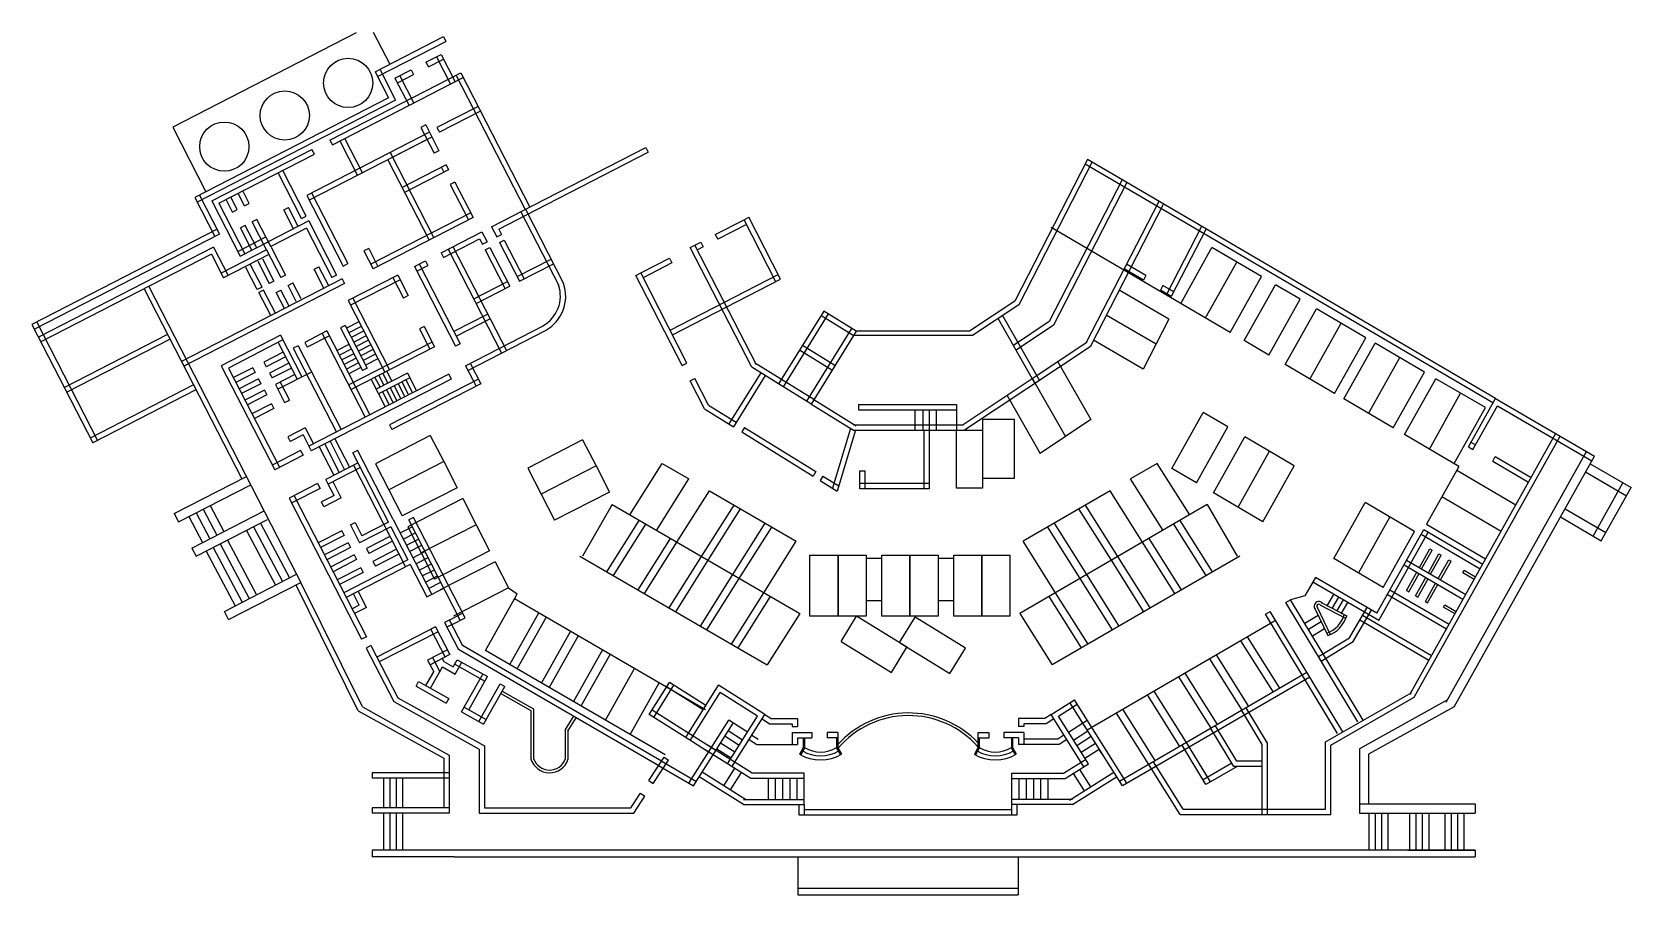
# Model space of a CAD drawing. Extents: x -2888 to 8486, y -2377 to 1555.
# Drawn here: x 119 to 720, y 733 to 1057 of the extents above; entities that cross this region are included whole.
import ezdxf

# ---------------------------------------------------------------- set-up
doc = ezdxf.new("R2010")
doc.units = 0
doc.layers.add('MIMIC_SIZE', color=7, linetype='CONTINUOUS')

msp = doc.modelspace()

# ---------------------------------------------------------------- linework, layer by layer
at = {"layer": 'MIMIC_SIZE', "color": 1}
for p, q in [((240.807, 1056.655), (171.756, 1021.179)), ((247.155, 1057.005), (253.377, 1044.895)), ((247.867, 1042.064), (273.541, 1055.255)), ((248.781, 1040.285), (274.455, 1053.476)), ((273.541, 1055.255), (274.455, 1053.476)), ((267.006, 1045.648), (272.703, 1048.575)), ((267.92, 1043.87), (273.617, 1046.797)), ((270.924, 1047.662), (276.214, 1037.365)), ((272.703, 1048.575), (277.993, 1038.279)), ((230.873, 1016.319), (280.131, 1041.626)), ((247.867, 1042.064), (252.905, 1032.259)), ((249.646, 1042.978), (255.598, 1031.394)), ((255.339, 1039.655), (261.401, 1042.769)), ((256.253, 1037.876), (262.315, 1040.99)), ((257.118, 1040.569), (262.408, 1030.272)), ((261.401, 1042.769), (262.315, 1040.99)), ((267.006, 1045.648), (267.92, 1043.87)), ((278.352, 1040.712), (304.269, 990.266)), ((280.131, 1041.626), (306.048, 991.18)), ((231.787, 1014.54), (281.045, 1039.847)), ((255.339, 1039.655), (260.629, 1029.358)), ((252.905, 1032.259), (180.016, 994.811)), ((255.598, 1031.394), (180.929, 993.032)), ((286.585, 1029.064), (271.15, 1021.134)), ((287.499, 1027.285), (272.064, 1019.355)), ((171.756, 1021.179), (184.199, 996.96)), ((268.314, 1019.311), (222.163, 995.601)), ((269.228, 1017.532), (223.077, 993.822)), ((243.077, 1004.097), (236.474, 1016.949)), ((267.449, 1016.618), (254.029, 1009.724)), ((266.892, 1022.08), (265.113, 1021.166)), ((265.113, 1021.166), (270.098, 1011.463)), ((266.892, 1022.08), (271.877, 1012.377)), ((271.15, 1021.134), (272.064, 1019.355)), ((186.46, 993.502), (224.11, 1012.845)), ((189.153, 992.637), (225.024, 1011.066)), ((225.024, 1011.066), (224.11, 1012.845)), ((230.873, 1016.319), (231.787, 1014.54)), ((241.298, 1003.183), (234.695, 1016.035)), ((253.503, 1011.702), (269.951, 979.688)), ((271.877, 1012.377), (270.098, 1011.463)), ((271.877, 1012.377), (270.098, 1011.463)), ((307.494, 991.922), (349.672, 1013.592)), ((308.408, 990.143), (350.586, 1011.813)), ((349.672, 1013.592), (350.586, 1011.813)), ((221.933, 987.835), (213.136, 1004.958)), ((252.638, 1009.009), (268.172, 978.774)), ((274.621, 1007.035), (258.031, 998.512)), ((275.535, 1005.257), (258.945, 996.733)), ((272.842, 1006.121), (273.756, 1004.343)), ((274.621, 1007.035), (275.535, 1005.257)), ((515.873, 1009.101), (488.486, 955.881)), ((517.651, 1008.186), (490.027, 954.504)), ((668.314, 917.563), (514.956, 1007.32)), ((530.62, 1000.469), (515.873, 1009.101)), ((220.154, 986.921), (211.357, 1004.044)), ((277.923, 1000.61), (276.144, 999.696)), ((277.923, 1000.61), (276.144, 999.696)), ((276.144, 999.696), (282.983, 986.383)), ((277.923, 1000.61), (284.762, 987.297)), ((528.842, 1001.384), (501.455, 948.165)), ((530.62, 1000.469), (502.996, 946.788)), ((669.324, 919.289), (530.62, 1000.469)), ((180.016, 994.811), (187.548, 980.149)), ((181.794, 995.725), (189.327, 981.063)), ((186.46, 993.502), (197.122, 972.748)), ((189.153, 992.637), (198.901, 973.662)), ((194.212, 989.331), (191.812, 994.003)), ((195.991, 990.245), (193.591, 994.917)), ((198.754, 991.665), (196.354, 996.336)), ((200.533, 992.579), (198.133, 997.25)), ((198.754, 991.665), (200.533, 992.579)), ((222.163, 995.601), (235.809, 969.04)), ((223.942, 996.514), (237.588, 969.954)), ((542.633, 993.313), (515.246, 940.093)), ((194.212, 989.331), (195.991, 990.245)), ((203.4, 986.516), (201.621, 985.602)), ((208.765, 976.073), (203.4, 986.516)), ((213.499, 990.166), (215.277, 991.08)), ((217.159, 983.042), (213.499, 990.166)), ((218.938, 983.956), (215.277, 991.08)), ((220.154, 986.921), (221.933, 987.835)), ((283.848, 989.076), (246.259, 969.764)), ((284.762, 987.297), (247.173, 967.985)), ((291.674, 983.795), (307.494, 991.922)), ((294.367, 982.93), (308.408, 990.143)), ((302.688, 989.453), (316.931, 961.73)), ((304.467, 990.367), (318.781, 962.505)), ((375.833, 980.868), (386.639, 986.429)), ((386.639, 986.429), (388.417, 987.345)), ((398.626, 963.138), (386.639, 986.429)), ((400.404, 964.053), (388.417, 987.345)), ((544.411, 992.398), (516.787, 938.717)), ((188.413, 982.842), (118.808, 947.082)), ((189.327, 981.063), (119.722, 945.303)), ((199.054, 984.283), (197.275, 983.369)), ((201.56, 975.028), (197.275, 983.369)), ((203.339, 975.942), (199.054, 984.283)), ((206.986, 975.159), (201.621, 985.602)), ((222.885, 985.984), (207.685, 978.175)), ((222.02, 983.291), (208.599, 976.396)), ((222.02, 983.291), (231.588, 964.667)), ((222.885, 985.984), (233.367, 965.581)), ((272.715, 974.055), (288.064, 981.94)), ((288.064, 981.94), (290.024, 978.125)), ((291.674, 983.795), (293.634, 979.98)), ((293.634, 979.98), (295.413, 980.894)), ((294.367, 982.93), (295.413, 980.894)), ((375.833, 980.868), (376.748, 979.09)), ((387.554, 984.651), (376.748, 979.09)), ((569.478, 944.09), (502.162, 983.488)), ((558.655, 983.936), (545.622, 958.609)), ((560.433, 983.02), (547.351, 957.598)), ((187.142, 976.178), (121.251, 942.326)), ((187.142, 976.178), (192.614, 965.527)), ((206.986, 975.159), (189.921, 966.392)), ((196.208, 974.527), (206.771, 979.954)), ((197.122, 972.748), (207.685, 978.175)), ((206.986, 975.159), (212.351, 964.716)), ((208.765, 976.073), (214.13, 965.63)), ((245.466, 975.685), (243.687, 974.771)), ((245.466, 975.685), (243.687, 974.771)), ((243.687, 974.771), (247.173, 967.985)), ((245.466, 975.685), (248.952, 968.899)), ((273.629, 972.276), (287.199, 979.247)), ((275.384, 975.426), (295.471, 936.328)), ((277.163, 976.34), (297.25, 937.242)), ((287.199, 979.247), (288.245, 977.211)), ((288.245, 977.211), (290.024, 978.125)), ((289.309, 975.14), (291.088, 976.054)), ((289.309, 975.14), (296.814, 960.531)), ((291.088, 976.054), (298.593, 961.445)), ((294.698, 977.909), (296.477, 978.823)), ((294.698, 977.909), (302.204, 963.3)), ((296.477, 978.823), (303.983, 964.214)), ((366.389, 976.008), (368.167, 976.923)), ((389.552, 930.999), (366.389, 976.008)), ((368.167, 976.923), (370.346, 978.045)), ((391.33, 931.914), (368.167, 976.923)), ((371.261, 976.266), (369.082, 975.145)), ((370.346, 978.045), (371.261, 976.266)), ((550.885, 954.972), (562.655, 975.988)), ((581.248, 965.106), (562.655, 975.988)), ((186.277, 973.485), (122.165, 940.547)), ((186.277, 973.485), (190.835, 964.613)), ((207.9, 973.38), (190.835, 964.613)), ((203.567, 960.203), (199.282, 968.544)), ((205.346, 961.117), (201.061, 969.458)), ((203.72, 970.824), (208.005, 962.483)), ((205.499, 971.738), (209.784, 963.397)), ((224.973, 967.832), (226.752, 968.746)), ((230.412, 961.622), (226.752, 968.746)), ((235.809, 969.04), (237.588, 969.954)), ((262.699, 968.909), (266.766, 970.998)), ((262.699, 968.909), (278.103, 938.926)), ((263.613, 967.13), (267.68, 969.219)), ((264.478, 969.823), (279.882, 939.84)), ((266.766, 970.998), (267.68, 969.219)), ((272.715, 974.055), (273.629, 972.276)), ((301.29, 965.079), (314.082, 971.651)), ((302.204, 963.3), (314.996, 969.872)), ((347.763, 966.423), (358.57, 971.984)), ((359.485, 970.206), (348.679, 964.644)), ((358.57, 971.984), (359.485, 970.206)), ((537.789, 965.512), (530.516, 969.768)), ((560.182, 949.531), (571.952, 970.547)), ((235.481, 964.227), (175.024, 933.166)), ((236.395, 962.448), (175.938, 931.387)), ((209.784, 963.397), (208.005, 962.483)), ((214.13, 965.63), (212.351, 964.716)), ((215.156, 961.768), (216.935, 962.682)), ((220.018, 956.68), (216.935, 962.682)), ((228.633, 960.708), (224.973, 967.832)), ((233.367, 965.581), (231.588, 964.667)), ((235.481, 964.227), (236.395, 962.448)), ((256.381, 965.663), (237.677, 956.053)), ((257.295, 963.884), (238.591, 954.274)), ((254.602, 964.749), (258.579, 957.008)), ((256.381, 965.663), (260.358, 957.922)), ((285, 956.709), (297.679, 963.224)), ((345.985, 965.508), (347.763, 966.423)), ((363.4, 931.668), (345.985, 965.508)), ((365.179, 932.583), (347.763, 966.423)), ((358.835, 944.91), (399.489, 965.831)), ((359.75, 943.131), (400.404, 964.053)), ((536.872, 963.731), (529.6, 967.987)), ((537.789, 965.512), (536.872, 963.731)), ((569.478, 944.09), (581.248, 965.106)), ((160.985, 960.491), (197.714, 889.001)), ((162.764, 961.405), (218.358, 853.195)), ((205.346, 961.117), (203.567, 960.203)), ((205.935, 959.971), (204.156, 959.057)), ((208.596, 950.414), (204.156, 959.057)), ((210.375, 951.328), (205.935, 959.971)), ((210.652, 959.057), (212.431, 959.971)), ((213.736, 953.055), (210.652, 959.057)), ((215.515, 953.969), (212.431, 959.971)), ((218.24, 955.766), (215.156, 961.768)), ((239.456, 956.967), (253.308, 930.005)), ((260.358, 957.922), (258.579, 957.008)), ((285.914, 954.93), (298.593, 961.445)), ((319.52, 956.69), (319.552, 956.627)), ((546.457, 949.056), (527.744, 960.008)), ((544.194, 961.763), (543.278, 959.982)), ((547.351, 957.598), (543.278, 959.982)), ((548.267, 959.379), (544.194, 961.763)), ((574.748, 941.005), (586.518, 962.022)), ((584.045, 935.564), (595.815, 956.581)), ((595.815, 956.581), (586.518, 962.022)), ((237.677, 956.053), (251.529, 929.091)), ((290.214, 950.936), (277.529, 944.419)), ((416.64, 952.102), (399.66, 924.729)), ((418.339, 951.048), (401.36, 923.675)), ((427.713, 942.879), (415.585, 950.402)), ((428.824, 944.544), (416.64, 952.102)), ((488.486, 955.881), (471.47, 944.544)), ((490.027, 954.504), (472.579, 942.879)), ((483.853, 950.391), (497.755, 926.037)), ((541.621, 939.659), (522.908, 950.611)), ((590.185, 931.97), (601.955, 952.987)), ((620.548, 942.105), (601.955, 952.987)), ((118.808, 947.082), (141.657, 902.607)), ((120.587, 947.996), (143.436, 903.521)), ((229.76, 944.629), (221.417, 940.343)), ((229.76, 944.629), (245.942, 913.131)), ((236.615, 946.69), (234.836, 945.776)), ((234.836, 945.776), (243.088, 929.713)), ((236.615, 946.69), (244.867, 930.627)), ((241.785, 948.056), (237.139, 945.669)), ((242.676, 946.322), (238.03, 943.935)), ((243.567, 944.588), (238.921, 942.201)), ((266.307, 946.342), (264.528, 945.428)), ((264.528, 945.428), (268.454, 937.787)), ((266.307, 946.342), (270.233, 938.701)), ((291.128, 949.157), (278.443, 942.64)), ((281.872, 931.59), (311.046, 946.579)), ((282.786, 929.811), (311.996, 944.818)), ((427.125, 945.598), (410.145, 918.225)), ((428.824, 944.544), (411.845, 917.171)), ((471.47, 944.544), (428.824, 944.544)), ((482.116, 949.399), (496.087, 924.926)), ((501.455, 948.165), (487.955, 939.17)), ((502.996, 946.788), (488.949, 937.429)), ((546.457, 949.056), (536.785, 930.262)), ((599.482, 926.529), (611.252, 947.546)), ((169.819, 943.298), (130.999, 923.354)), ((170.733, 941.519), (131.913, 921.575)), ((212.313, 943.022), (190.018, 931.568)), ((213.227, 941.243), (192.711, 930.703)), ((211.448, 940.33), (218.577, 926.454)), ((212.313, 943.022), (220.356, 927.368)), ((218.887, 939.043), (217.108, 938.129)), ((218.887, 939.043), (235.07, 907.545)), ((221.417, 940.343), (222.331, 938.564)), ((230.674, 942.85), (222.331, 938.564)), ((227.981, 943.715), (244.163, 912.217)), ((238.033, 939.552), (233.551, 937.25)), ((269.319, 940.48), (237.929, 924.353)), ((270.233, 938.701), (238.843, 922.574)), ((244.458, 942.853), (239.812, 940.466)), ((245.349, 941.119), (240.703, 938.732)), ((246.24, 939.385), (241.594, 936.998)), ((279.882, 939.84), (278.103, 938.926)), ((420.793, 931.597), (408.609, 939.155)), ((472.579, 942.879), (427.713, 942.879)), ((515.678, 940.381), (469.015, 909.292)), ((516.787, 938.717), (469.62, 907.292)), ((515.246, 940.093), (496.762, 927.778)), ((536.785, 930.262), (518.072, 941.214)), ((584.045, 935.564), (574.748, 941.005)), ((608.778, 921.088), (620.548, 942.105)), ((612.242, 919.061), (624.012, 940.078)), ((642.605, 929.196), (624.012, 940.078)), ((213.308, 936.711), (206.021, 932.967)), ((206.021, 932.967), (206.935, 931.188)), ((214.222, 934.932), (206.935, 931.188)), ((215.479, 932.484), (208.192, 928.74)), ((217.108, 938.129), (233.291, 906.631)), ((238.924, 937.818), (234.442, 935.515)), ((239.815, 936.084), (235.333, 933.781)), ((240.706, 934.349), (236.224, 932.047)), ((241.597, 932.615), (237.115, 930.312)), ((247.131, 937.65), (242.485, 935.263)), ((248.022, 935.916), (243.376, 933.529)), ((248.914, 934.182), (244.267, 931.795)), ((283.651, 932.504), (287.639, 924.74)), ((363.4, 931.668), (365.179, 932.583)), ((400.714, 926.428), (390.606, 932.699)), ((419.682, 929.933), (407.555, 937.456)), ((504.688, 933.059), (517.089, 911.335)), ((621.538, 913.62), (633.309, 934.637)), ((190.018, 931.568), (210.104, 892.47)), ((192.711, 930.703), (211.883, 893.384)), ((201.857, 930.828), (194.57, 927.084)), ((202.771, 929.049), (195.484, 925.305)), ((204.028, 926.6), (196.742, 922.857)), ((201.857, 930.828), (202.771, 929.049)), ((204.028, 926.6), (204.942, 924.822)), ((208.192, 928.74), (209.106, 926.961)), ((216.393, 930.705), (209.106, 926.961)), ((217.663, 928.233), (210.376, 924.489)), ((223.931, 929.204), (211.29, 922.71)), ((275.554, 928.344), (222.938, 901.312)), ((276.468, 926.565), (223.852, 899.533)), ((242.489, 930.881), (238.006, 928.578)), ((244.867, 930.627), (243.088, 929.713)), ((246.354, 926.432), (251.674, 916.076)), ((247.821, 927.186), (249.728, 923.475)), ((260, 928.753), (248.26, 922.721)), ((260.914, 926.974), (249.174, 920.942)), ((249.288, 927.94), (251.195, 924.229)), ((250.756, 928.694), (252.662, 924.983)), ((252.223, 929.448), (254.13, 925.737)), ((286.725, 926.519), (253.303, 909.348)), ((260, 928.753), (263.414, 922.107)), ((275.554, 928.344), (276.468, 926.565)), ((281.872, 931.59), (285.861, 923.826)), ((366.385, 925.869), (368.163, 926.784)), ((373.302, 916.799), (368.163, 926.784)), ((392.906, 928.918), (380.976, 909.685)), ((394.606, 927.864), (382.676, 908.631)), ((399.66, 924.729), (389.552, 930.999)), ((412.899, 918.87), (400.714, 926.428)), ((495.14, 926.698), (507.541, 904.974)), ((608.778, 921.088), (590.185, 931.97)), ((630.835, 908.179), (642.605, 929.196)), ((635.12, 905.671), (646.89, 926.688)), ((665.483, 915.806), (646.89, 926.688)), ((179.563, 924.33), (140.743, 904.386)), ((180.477, 922.551), (141.657, 902.607)), ((204.942, 924.822), (197.655, 921.078)), ((206.212, 922.349), (198.926, 918.606)), ((207.126, 920.57), (199.839, 916.827)), ((206.212, 922.349), (207.126, 920.57)), ((210.376, 924.489), (213.847, 917.733)), ((212.155, 925.403), (215.626, 918.647)), ((250.642, 921.696), (253.142, 916.83)), ((252.109, 922.45), (254.609, 917.584)), ((253.576, 923.204), (256.077, 918.338)), ((287.639, 924.74), (254.217, 907.569)), ((255.044, 923.958), (257.544, 919.091)), ((256.511, 924.712), (259.012, 919.845)), ((257.979, 925.466), (260.479, 920.599)), ((259.446, 926.22), (261.946, 921.353)), ((371.777, 915.391), (366.385, 925.869)), ((411.788, 917.206), (399.66, 924.729)), ((485.592, 920.337), (497.994, 898.613)), ((644.416, 900.23), (656.186, 921.247)), ((208.844, 917.226), (201.558, 913.483)), ((209.758, 915.447), (202.472, 911.704)), ((208.844, 917.226), (209.758, 915.447)), ((213.847, 917.733), (215.626, 918.647)), ((371.777, 915.391), (382.676, 908.631)), ((373.302, 916.799), (383.73, 910.33)), ((411.788, 917.206), (427.77, 907.292)), ((412.842, 918.906), (428.825, 908.992)), ((429.651, 917.025), (466.586, 917.025)), ((429.651, 917.025), (429.651, 915.025)), ((429.651, 915.025), (466.586, 915.025)), ((450.907, 915.025), (450.907, 907.292)), ((453.863, 915.025), (453.863, 907.292)), ((456.25, 915.025), (456.25, 907.292)), ((458.922, 915.025), (458.922, 907.292)), ((466.586, 917.025), (466.586, 907.292)), ((630.835, 908.179), (612.242, 919.061)), ((653.713, 894.789), (665.483, 915.806)), ((659.106, 901.044), (669.324, 919.289)), ((660.833, 900.033), (670.073, 916.533)), ((669.324, 919.289), (706.522, 897.519)), ((670.073, 916.533), (705.544, 895.773)), ((221.619, 908.256), (215.046, 904.879)), ((221.619, 908.256), (224.717, 902.226)), ((253.303, 909.348), (254.217, 907.569)), ((386.824, 908.411), (385.77, 906.711)), ((386.824, 908.411), (413.667, 891.76)), ((427.77, 909.292), (469.015, 909.292)), ((517.089, 911.335), (497.994, 898.613)), ((547.546, 892.993), (559.316, 914.01)), ((556.843, 887.552), (568.613, 908.569)), ((568.613, 908.569), (559.316, 914.01)), ((215.046, 904.879), (215.96, 903.1)), ((220.754, 905.563), (215.96, 903.1)), ((220.754, 905.563), (222.938, 901.312)), ((230.907, 903.158), (236.401, 892.465)), ((232.745, 904.102), (238.238, 893.409)), ((268.625, 905.34), (248.002, 894.745)), ((268.625, 905.34), (273.669, 895.523)), ((325.943, 903.718), (305.319, 893.123)), ((325.943, 903.718), (330.986, 893.901)), ((385.77, 906.711), (412.613, 890.061)), ((426.697, 907.958), (419.932, 885.521)), ((428.612, 907.381), (421.692, 884.429)), ((427.77, 907.292), (469.62, 907.292)), ((454.25, 907.292), (454.25, 885.344)), ((456.25, 907.292), (456.25, 885.344)), ((563.219, 883.82), (574.989, 904.837)), ((593.582, 893.955), (574.989, 904.837)), ((655.52, 893.732), (635.12, 905.671)), ((637.022, 807.992), (691.921, 906.02)), ((638.767, 807.015), (693.666, 905.043)), ((660.084, 902.789), (661.81, 901.779)), ((219.842, 899.722), (209.19, 894.249)), ((220.756, 897.943), (210.104, 892.47)), ((219.842, 899.722), (220.756, 897.943)), ((222.938, 901.312), (223.852, 899.533)), ((226.885, 901.091), (232.378, 890.399)), ((228.911, 902.133), (234.405, 891.44)), ((239.516, 898.889), (241.295, 899.803)), ((252.913, 872.813), (239.516, 898.889)), ((254.692, 873.727), (241.295, 899.803)), ((572.516, 878.379), (584.286, 899.396)), ((650.74, 805.077), (703.5, 899.287)), ((653.793, 803.367), (706.522, 897.519)), ((659.106, 901.044), (660.833, 900.033)), ((668.255, 895.69), (669.232, 897.435)), ((669.232, 897.435), (682.732, 889.534)), ((241.477, 895.073), (229.346, 888.841)), ((242.391, 893.294), (230.26, 887.062)), ((239.698, 894.159), (259.333, 855.941)), ((248.002, 894.745), (253.045, 884.928)), ((273.669, 895.523), (253.045, 884.928)), ((273.669, 895.523), (278.712, 885.706)), ((305.319, 893.123), (310.363, 883.306)), ((330.986, 893.901), (310.363, 883.306)), ((330.986, 893.901), (336.03, 884.084)), ((343.7, 875.502), (355.885, 894.825)), ((355.885, 894.825), (365.902, 889.014)), ((413.667, 891.76), (412.613, 890.061)), ((430.158, 885.344), (430.158, 892.048)), ((430.158, 892.048), (432.158, 892.048)), ((432.158, 885.344), (432.158, 892.048)), ((542.083, 894.825), (532.067, 889.014)), ((554.269, 875.502), (542.083, 894.825)), ((556.843, 887.552), (547.546, 892.993)), ((581.812, 872.938), (593.582, 893.955)), ((654.727, 892.288), (643.357, 871.985)), ((655.52, 893.732), (654.727, 892.288)), ((654.727, 892.288), (676.947, 879.283)), ((668.255, 895.69), (681.721, 887.808)), ((703.197, 891.719), (718.567, 882.724)), ((704.965, 894.74), (720.278, 885.778)), ((172.337, 875.976), (199.454, 889.894)), ((173.935, 872.862), (201.093, 886.801)), ((226.25, 887.25), (215.598, 881.778)), ((227.163, 885.471), (216.512, 879.999)), ((226.25, 887.25), (227.163, 885.471)), ((230.26, 887.062), (229.346, 888.841)), ((232.444, 882.811), (230.26, 887.062)), ((235.137, 881.946), (232.039, 887.976)), ((253.045, 884.928), (258.089, 875.111)), ((278.712, 885.706), (258.089, 875.111)), ((353.717, 869.691), (365.902, 889.014)), ((361.427, 865.219), (373.612, 884.542)), ((373.612, 884.542), (406.311, 865.576)), ((416.317, 890.116), (415.263, 888.417)), ((415.263, 888.417), (421.692, 884.429)), ((416.317, 890.116), (422.29, 886.412)), ((456.25, 887.344), (430.158, 887.344)), ((456.25, 885.344), (430.158, 885.344)), ((524.357, 884.542), (491.658, 865.576)), ((536.542, 865.219), (524.357, 884.542)), ((544.252, 869.691), (532.067, 889.014)), ((706.056, 867.548), (717.256, 887.546)), ((709.078, 865.779), (720.278, 885.778)), ((185.841, 878.973), (191.012, 869.233)), ((215.598, 881.778), (242.813, 828.806)), ((217.377, 882.692), (244.592, 829.72)), ((232.444, 882.811), (227.649, 880.348)), ((228.563, 878.569), (227.649, 880.348)), ((235.137, 881.946), (228.563, 878.569)), ((280.809, 881.624), (260.186, 871.029)), ((280.809, 881.624), (285.853, 871.807)), ((310.363, 883.306), (315.407, 873.489)), ((336.03, 884.084), (315.407, 873.489)), ((337.072, 879.347), (325.863, 860.024)), ((337.072, 879.347), (407.577, 838.45)), ((370.685, 859.849), (382.87, 879.172)), ((560.897, 879.347), (490.392, 838.45)), ((527.284, 859.849), (515.099, 879.172)), ((560.897, 879.347), (572.106, 860.024)), ((581.812, 872.938), (563.219, 883.82)), ((608.504, 859.096), (620.274, 880.112)), ((638.867, 869.23), (620.274, 880.112)), ((649.166, 882.358), (671.386, 869.354)), ((172.337, 875.976), (173.935, 872.862)), ((177.838, 874.865), (183.009, 865.126)), ((178.97, 863.053), (206.087, 876.971)), ((180.505, 876.235), (185.677, 866.495)), ((180.569, 859.939), (207.451, 873.737)), ((183.173, 877.604), (188.344, 867.864)), ((204.784, 872.368), (215.691, 851.826)), ((238.588, 871.736), (240.367, 872.65)), ((240.367, 872.65), (242.92, 867.679)), ((252.913, 872.813), (242.92, 867.679)), ((254.692, 873.727), (262.891, 857.769)), ((262.304, 874.561), (260.525, 873.647)), ((279.922, 835.892), (260.525, 873.647)), ((281.701, 836.806), (262.304, 874.561)), ((335.059, 854.123), (347.244, 873.446)), ((373.147, 858.421), (385.332, 877.744)), ((382.405, 853.051), (394.59, 872.374)), ((515.564, 853.051), (503.379, 872.374)), ((524.822, 858.421), (512.637, 877.744)), ((562.91, 854.123), (550.725, 873.446)), ((617.8, 853.654), (629.57, 874.671)), ((693.765, 874.741), (709.078, 865.779)), ((695.533, 877.762), (710.788, 868.834)), ((199.448, 869.629), (210.356, 849.087)), ((202.116, 870.999), (213.023, 850.457)), ((235.348, 869.54), (226.476, 864.981)), ((236.262, 867.761), (227.39, 863.202)), ((235.348, 869.54), (236.262, 867.761)), ((238.588, 871.736), (242.055, 864.986)), ((253.827, 871.034), (242.055, 864.986)), ((253.462, 867.368), (244.59, 862.809)), ((253.827, 871.034), (260.198, 858.634)), ((257.266, 868.718), (261.848, 871.072)), ((258.462, 866.389), (263.044, 868.743)), ((259.659, 864.06), (264.241, 866.414)), ((260.186, 871.029), (265.23, 861.212)), ((285.853, 871.807), (265.23, 861.212)), ((285.853, 871.807), (290.897, 861.99)), ((337.521, 852.695), (349.707, 872.018)), ((346.779, 847.325), (358.965, 866.648)), ((384.867, 851.623), (397.053, 870.946)), ((513.101, 851.623), (500.916, 870.946)), ((551.19, 847.325), (539.004, 866.648)), ((560.448, 852.695), (548.262, 872.018)), ((624.649, 838.504), (642.284, 869.992)), ((625.398, 835.748), (644.01, 868.981)), ((627.097, 848.213), (638.867, 869.23)), ((641.307, 868.247), (663.494, 855.261)), ((642.284, 869.992), (664.504, 856.987)), ((643.357, 871.985), (665.577, 858.98)), ((178.97, 863.053), (180.569, 859.939)), ((184.32, 861.864), (195.227, 841.322)), ((186.987, 863.233), (197.894, 842.691)), ((189.655, 864.603), (200.562, 844.061)), ((192.322, 865.972), (203.23, 845.43)), ((237.686, 864.99), (228.813, 860.432)), ((238.6, 863.211), (229.727, 858.653)), ((240.014, 860.458), (231.141, 855.9)), ((237.686, 864.99), (238.6, 863.211)), ((240.014, 860.458), (240.928, 858.679)), ((244.59, 862.809), (245.504, 861.03)), ((254.376, 865.589), (245.504, 861.03)), ((255.931, 862.562), (247.059, 858.003)), ((256.845, 860.783), (247.973, 856.225)), ((260.855, 861.731), (265.437, 864.085)), ((262.052, 859.402), (266.634, 861.756)), ((265.23, 861.212), (270.273, 851.395)), ((290.897, 861.99), (270.273, 851.395)), ((349.242, 845.896), (361.427, 865.219)), ((394.126, 846.253), (406.311, 865.576)), ((503.843, 846.253), (491.658, 865.576)), ((548.727, 845.896), (536.542, 865.219)), ((640.656, 855.725), (644.619, 862.802)), ((641.52, 855.22), (645.483, 862.297)), ((644.051, 853.738), (648.014, 860.815)), ((644.619, 862.802), (645.483, 862.297)), ((644.915, 853.233), (648.878, 860.309)), ((648.014, 860.815), (648.878, 860.309)), ((240.928, 858.679), (232.055, 854.121)), ((242.483, 855.653), (233.61, 851.094)), ((260.198, 858.634), (236.098, 846.252)), ((261.112, 856.855), (237.012, 844.474)), ((242.483, 855.653), (243.397, 853.874)), ((247.059, 858.003), (247.973, 856.225)), ((261.112, 856.855), (267.384, 844.647)), ((262.891, 857.769), (269.163, 845.561)), ((263.248, 857.073), (267.83, 859.427)), ((264.445, 854.744), (269.027, 857.098)), ((265.573, 852.548), (270.155, 854.902)), ((292.994, 857.908), (272.37, 847.313)), ((292.994, 857.908), (298.037, 848.091)), ((324.886, 860.024), (395.392, 819.127)), ((358.5, 840.526), (370.685, 859.849)), ((360.962, 839.098), (373.147, 858.421)), ((432.637, 859.274), (438.478, 859.274)), ((459.66, 859.274), (465.502, 859.274)), ((573.083, 860.024), (502.577, 819.127)), ((537.007, 839.098), (524.822, 858.421)), ((539.469, 840.526), (527.284, 859.849)), ((627.097, 848.213), (608.504, 859.096)), ((634.887, 856.784), (657.075, 843.799)), ((635.865, 858.53), (658.085, 845.525)), ((647.754, 851.571), (651.717, 858.648)), ((648.617, 851.066), (652.58, 858.142)), ((651.717, 858.648), (652.58, 858.142)), ((657.021, 853.799), (657.51, 854.672)), ((657.51, 854.672), (661.768, 852.18)), ((191.188, 839.249), (218.358, 853.195)), ((192.786, 836.135), (219.903, 850.054)), ((241.562, 801.867), (218.124, 849.14)), ((218.358, 853.195), (219.957, 850.081)), ((243.077, 803.314), (219.903, 850.054)), ((243.397, 853.874), (234.524, 849.315)), ((266.77, 850.219), (271.352, 852.573)), ((267.967, 847.89), (272.549, 850.244)), ((298.037, 848.091), (277.414, 837.496)), ((298.037, 848.091), (301.353, 845.881)), ((370.22, 833.728), (382.405, 853.051)), ((372.682, 832.3), (384.867, 851.623)), ((525.287, 832.3), (513.101, 851.623)), ((527.749, 833.728), (515.564, 853.051)), ((599.377, 848.097), (597.602, 845.065)), ((601.643, 851.969), (599.377, 848.097)), ((625.398, 835.748), (600.633, 850.243)), ((624.649, 838.504), (601.643, 851.969)), ((635.822, 847.094), (639.679, 853.98)), ((636.685, 846.588), (640.542, 853.475)), ((639.217, 845.106), (643.074, 851.993)), ((640.081, 844.601), (643.937, 851.488)), ((642.92, 842.939), (646.777, 849.826)), ((643.783, 842.434), (647.64, 849.321)), ((657.021, 853.799), (661.28, 851.307)), ((241.907, 841.615), (239.723, 845.866)), ((244.6, 840.75), (241.502, 846.78)), ((267.384, 844.647), (273.745, 847.915)), ((289.349, 824.565), (300.259, 843.939)), ((300.259, 843.939), (301.353, 845.881)), ((372.181, 802.221), (300.259, 843.939)), ((381.94, 826.93), (394.126, 846.253)), ((384.403, 825.501), (396.588, 844.824)), ((432.637, 843.352), (438.478, 843.352)), ((459.66, 843.352), (465.502, 843.352)), ((513.566, 825.501), (501.381, 844.824)), ((516.029, 826.93), (503.843, 846.253)), ((590.44, 842.611), (592.185, 843.592)), ((617.552, 797.754), (590.44, 842.611)), ((597.602, 845.065), (592.185, 843.592)), ((619.552, 798.311), (592.185, 843.592)), ((604.193, 842.298), (613.373, 837.621)), ((606.019, 841.368), (608.514, 845.63)), ((607.844, 840.3), (610.338, 844.562)), ((609.58, 839.283), (612.075, 843.546)), ((611.254, 838.304), (613.749, 842.566)), ((628.64, 845.63), (650.828, 832.644)), ((629.618, 847.375), (651.838, 834.37)), ((635.822, 847.094), (636.685, 846.588)), ((639.217, 845.106), (640.081, 844.601)), ((642.92, 842.939), (643.783, 842.434)), ((192.786, 836.135), (191.188, 839.249)), ((241.907, 841.615), (239.196, 840.222)), ((244.6, 840.75), (240.11, 838.444)), ((275.944, 836.097), (273.97, 835.083)), ((275.944, 836.097), (280.787, 838.585)), ((276.858, 834.318), (281.701, 836.806)), ((298.501, 819.257), (309.411, 838.631)), ((301.353, 817.602), (312.263, 836.976)), ((407.577, 838.45), (395.392, 819.127)), ((423.119, 827.925), (428.971, 837.442)), ((447.912, 825.794), (428.971, 837.442)), ((445.172, 827.479), (451.025, 836.996)), ((469.965, 825.347), (451.025, 836.996)), ((490.392, 838.45), (502.577, 819.127)), ((582.759, 838.211), (584.503, 839.191)), ((609.871, 793.353), (582.759, 838.211)), ((611.871, 793.911), (584.503, 839.191)), ((602.57, 837.729), (597.559, 834.7)), ((601.474, 840.022), (606.2, 830.135)), ((602.311, 840.591), (607.102, 830.566)), ((603.518, 841.52), (612.92, 836.73)), ((614.354, 829.326), (620.982, 840.65)), ((615.825, 827.88), (622.708, 839.64)), ((618.296, 836.108), (644.258, 820.913)), ((619.306, 837.835), (645.268, 822.639)), ((649.78, 840.869), (650.269, 841.742)), ((649.78, 840.869), (654.038, 838.377)), ((650.269, 841.742), (654.527, 839.249)), ((270.638, 833.371), (248.547, 822.021)), ((271.552, 831.592), (249.461, 820.242)), ((268.859, 832.457), (274.192, 822.077)), ((270.638, 833.371), (275.971, 822.991)), ((273.97, 835.083), (279.18, 824.943)), ((276.858, 834.318), (274.884, 833.304)), ((275.749, 835.997), (280.691, 826.379)), ((310.505, 812.294), (321.415, 831.668)), ((313.444, 810.794), (324.354, 830.168)), ((586.203, 835.54), (515.698, 794.643)), ((603.742, 835.279), (598.957, 832.387)), ((604.964, 832.721), (600.416, 829.972)), ((244.592, 829.72), (242.813, 828.806)), ((246.317, 826.363), (244.538, 825.449)), ((244.538, 825.449), (254.868, 805.341)), ((246.317, 826.363), (256.369, 806.796)), ((275.057, 824.77), (267.636, 820.957)), ((354.57, 781.213), (279.18, 824.943)), ((355.573, 782.943), (280.691, 826.379)), ((357.017, 785.314), (289.349, 824.565)), ((322.595, 805.485), (333.506, 824.859)), ((423.119, 827.925), (442.059, 816.277)), ((442.059, 816.277), (447.912, 825.794)), ((445.172, 827.479), (464.112, 815.831)), ((464.112, 815.831), (469.965, 825.347)), ((585.754, 808.888), (573.568, 828.211)), ((588.216, 810.316), (576.031, 829.639)), ((602.743, 822.255), (614.354, 829.326)), ((603.784, 820.547), (615.825, 827.88)), ((267.636, 820.957), (269.905, 816.542)), ((275.971, 822.991), (268.55, 819.178)), ((268.702, 810.331), (273.235, 818.379)), ((269.415, 821.871), (272.175, 816.498)), ((273.045, 821.488), (273.736, 820.392)), ((273.235, 818.379), (278.036, 815.676)), ((273.736, 820.392), (277.274, 818.4)), ((277.274, 818.4), (278.781, 821.076)), ((277.8, 819.334), (289.115, 812.962)), ((278.036, 815.676), (280.524, 820.095)), ((278.781, 821.076), (290.097, 814.704)), ((325.361, 803.676), (336.271, 823.051)), ((574.033, 802.09), (561.848, 821.413)), ((576.496, 803.518), (564.31, 822.841)), ((263.264, 811.098), (264.245, 812.841)), ((264.245, 812.841), (275.561, 806.469)), ((266.96, 811.312), (269.905, 816.542)), ((280.352, 801.475), (288.354, 815.686)), ((283.076, 802.237), (290.097, 814.704)), ((286.911, 797.782), (294.913, 811.992)), ((294.913, 811.992), (296.656, 811.011)), ((334.512, 798.368), (345.423, 817.742)), ((343.854, 792.95), (354.764, 812.324)), ((350.961, 800.437), (358.581, 812.52)), ((372.31, 803.863), (358.581, 812.52)), ((598.389, 816.217), (527.883, 775.32)), ((599.423, 814.505), (528.951, 773.628)), ((562.313, 795.291), (550.128, 814.614)), ((564.775, 796.72), (552.59, 816.043)), ((256.369, 806.796), (289.067, 788.67)), ((263.264, 811.098), (274.579, 804.726)), ((275.561, 806.469), (274.579, 804.726)), ((289.635, 798.543), (296.656, 811.011)), ((295.184, 808.397), (306.499, 802.024)), ((295.675, 809.268), (307.499, 802.609)), ((352.653, 799.37), (360.273, 811.453)), ((371.243, 802.171), (357.514, 810.828)), ((364.69, 791.779), (377.096, 811.453)), ((366.381, 790.713), (377.721, 808.695)), ((394.485, 800.488), (377.096, 811.453)), ((391.727, 799.863), (377.721, 808.695)), ((502.113, 800.488), (510.887, 806.021)), ((530.682, 774.632), (510.887, 806.021)), ((550.593, 788.493), (538.408, 807.816)), ((553.055, 789.921), (540.87, 809.244)), ((605.307, 790.15), (637.773, 808.75)), ((607.307, 788.991), (638.767, 807.015)), ((651.29, 805.981), (618.095, 787.579)), ((241.562, 801.867), (273.761, 784.017)), ((243.077, 803.314), (275.761, 785.195)), ((254.868, 805.341), (287.067, 787.492)), ((280.352, 801.475), (288.654, 796.8)), ((281.333, 803.218), (289.635, 798.543)), ((306.499, 802.024), (306.499, 783.664)), ((307.499, 802.609), (307.499, 783.828)), ((366.836, 790.426), (350.961, 800.437)), ((367.902, 792.118), (352.028, 802.128)), ((382.087, 780.827), (394.485, 800.488)), ((394.485, 800.488), (396.857, 798.993)), ((502.113, 800.488), (499.742, 798.993)), ((514.511, 780.827), (502.113, 800.488)), ((504.871, 799.863), (511.954, 804.329)), ((528.951, 773.628), (509.196, 804.954)), ((538.872, 781.695), (526.687, 801.018)), ((541.335, 783.123), (529.15, 802.446)), ((581.587, 789.144), (573.833, 801.973)), ((583.587, 789.701), (575.563, 802.977)), ((653.793, 803.367), (621.595, 785.517)), ((289.635, 798.543), (288.654, 796.8)), ((322.54, 799.792), (319.406, 794.802)), ((319.406, 794.802), (319.406, 783.707)), ((323.387, 799.26), (320.252, 794.27)), ((320.406, 794.802), (320.406, 783.505)), ((365.916, 774.632), (380.865, 798.336)), ((367.647, 773.628), (382.556, 797.27)), ((380.395, 781.894), (391.727, 799.863)), ((386.061, 790.879), (380.67, 794.278)), ((387.947, 793.87), (380.865, 798.336)), ((393.418, 798.796), (396.279, 796.993)), ((396.279, 796.993), (404.702, 796.993)), ((396.857, 798.993), (406.702, 798.993)), ((404.702, 796.993), (404.702, 795.932)), ((404.702, 795.932), (406.702, 795.932)), ((406.702, 798.993), (406.702, 795.932)), ((499.742, 798.993), (489.896, 798.993)), ((489.896, 798.993), (489.896, 795.932)), ((491.896, 795.932), (489.896, 795.932)), ((500.32, 796.993), (491.896, 796.993)), ((491.896, 796.993), (491.896, 795.932)), ((503.18, 798.796), (500.32, 796.993)), ((516.203, 781.894), (504.871, 799.863)), ((508.651, 793.87), (515.734, 798.336)), ((510.537, 790.879), (515.928, 794.278)), ((570.866, 780.979), (562.241, 795.249)), ((571.994, 782.979), (563.971, 796.253)), ((289.067, 788.67), (289.067, 765.419)), ((373.304, 786.347), (366.836, 790.426)), ((376.063, 786.972), (367.902, 792.118)), ((389.728, 778.373), (373.09, 788.865)), ((381.25, 783.719), (373.09, 788.865)), ((373.304, 786.347), (374.371, 788.039)), ((383.203, 786.346), (377.812, 789.746)), ((384.801, 788.881), (379.41, 792.281)), ((388.537, 791.056), (391.398, 789.253)), ((389.604, 792.748), (391.976, 791.253)), ((391.398, 789.253), (406.702, 789.253)), ((404.702, 793.703), (404.702, 789.253)), ((404.702, 793.703), (412.19, 793.703)), ((406.702, 791.703), (406.702, 789.253)), ((406.702, 791.703), (412.19, 791.703)), ((408.911, 787.982), (407.562, 785.57)), ((408.911, 791.703), (408.911, 787.982)), ((409.411, 791.703), (409.411, 787.852)), ((412.19, 793.703), (412.19, 791.703)), ((421.981, 793.703), (417.896, 793.703)), ((417.896, 793.703), (417.896, 791.703)), ((421.981, 791.703), (417.896, 791.703)), ((421.481, 791.703), (421.481, 787.852)), ((421.981, 793.703), (421.981, 789.253)), ((421.981, 791.703), (421.981, 787.982)), ((421.981, 787.982), (423.33, 785.57)), ((474.617, 787.982), (473.269, 785.57)), ((474.617, 793.703), (474.617, 789.253)), ((474.617, 793.703), (478.702, 793.703)), ((474.617, 791.703), (478.702, 791.703)), ((474.617, 791.703), (474.617, 787.982)), ((475.117, 791.703), (475.117, 787.852)), ((478.702, 793.703), (478.702, 791.703)), ((491.896, 793.703), (484.408, 793.703)), ((484.408, 793.703), (484.408, 791.703)), ((489.896, 791.703), (484.408, 791.703)), ((487.187, 791.703), (487.187, 787.852)), ((487.687, 791.703), (487.687, 787.982)), ((487.687, 787.982), (489.036, 785.57)), ((489.896, 791.703), (489.896, 789.253)), ((505.2, 789.253), (489.896, 789.253)), ((491.896, 793.703), (491.896, 789.253)), ((504.623, 791.253), (491.896, 791.253)), ((506.994, 792.748), (504.623, 791.253)), ((508.061, 791.056), (505.2, 789.253)), ((511.797, 788.881), (517.188, 792.281)), ((513.395, 786.346), (518.787, 789.746)), ((523.294, 786.347), (522.227, 788.039)), ((560.346, 774.162), (551.401, 788.962)), ((562.077, 775.166), (553.131, 789.966)), ((581.587, 762.879), (581.587, 789.144)), ((583.587, 762.879), (583.587, 789.701)), ((605.307, 764.879), (605.307, 790.15)), ((607.307, 762.879), (607.307, 788.991)), ((273.761, 784.017), (273.761, 765.419)), ((275.761, 785.195), (275.761, 763.419)), ((287.067, 787.492), (287.067, 763.419)), ((350.802, 775.661), (356.568, 784.462)), ((352.475, 774.565), (358.241, 783.366)), ((355.479, 782.998), (368.715, 775.32)), ((356.568, 784.462), (358.241, 783.366)), ((389.15, 776.373), (372.023, 787.174)), ((374.996, 785.28), (376.063, 786.972)), ((381.762, 784.062), (376.371, 787.461)), ((409.411, 787.852), (407.998, 785.326)), ((421.481, 787.852), (422.893, 785.326)), ((475.117, 787.852), (473.705, 785.326)), ((487.187, 787.852), (488.6, 785.326)), ((506.87, 778.373), (515.136, 783.586)), ((514.836, 784.062), (520.227, 787.461)), ((521.602, 785.28), (520.536, 786.972)), ((551.853, 764.879), (540.613, 782.704)), ((570.151, 782.161), (559.312, 775.874)), ((581.587, 782.979), (571.994, 782.979)), ((618.095, 787.579), (618.095, 763.419)), ((621.595, 785.517), (621.595, 766.919)), ((275.761, 778.529), (246.792, 778.529)), ((246.792, 778.529), (246.792, 776.529)), ((275.761, 776.529), (246.792, 776.529)), ((251.056, 776.529), (251.056, 765.419)), ((253.445, 776.529), (253.445, 765.419)), ((255.834, 776.529), (255.834, 765.419)), ((258.224, 776.529), (258.224, 765.419)), ((354.475, 781.268), (367.647, 773.628)), ((386.46, 766.584), (369.822, 777.076)), ((379.049, 773.622), (370.889, 778.768)), ((387.527, 768.275), (370.889, 778.768)), ((383.012, 780.244), (378.897, 773.718)), ((385.51, 778.669), (381.395, 772.142)), ((409.225, 776.373), (389.15, 776.373)), ((409.225, 778.373), (389.728, 778.373)), ((395.697, 776.373), (395.697, 768.584)), ((398.406, 776.373), (398.406, 768.584)), ((401.114, 776.373), (401.114, 768.584)), ((403.822, 776.373), (403.822, 768.584)), ((406.53, 776.373), (406.53, 768.584)), ((409.225, 766.584), (409.225, 778.373)), ((487.373, 766.584), (487.373, 778.373)), ((487.373, 778.373), (506.87, 778.373)), ((487.373, 776.373), (507.448, 776.373)), ((490.068, 776.373), (490.068, 768.584)), ((492.776, 776.373), (492.776, 768.584)), ((495.484, 776.373), (495.484, 768.584)), ((498.193, 776.373), (498.193, 768.584)), ((500.901, 776.373), (500.901, 768.584)), ((507.448, 776.373), (516.203, 781.894)), ((509.071, 768.275), (525.709, 778.768)), ((510.138, 766.584), (526.776, 777.076)), ((510.45, 778.266), (514.565, 771.74)), ((512.813, 779.756), (516.928, 773.23)), ((517.549, 773.622), (525.709, 778.768)), ((550.75, 762.879), (538.881, 781.7)), ((572.098, 780.979), (560.346, 774.162)), ((581.587, 780.979), (570.866, 780.979)), ((344.092, 765.419), (347.671, 770.881)), ((347.671, 770.881), (349.344, 769.785)), ((350.802, 775.661), (352.475, 774.565)), ((246.792, 765.419), (246.792, 763.419)), ((275.761, 765.419), (246.792, 765.419)), ((289.067, 765.419), (344.092, 765.419)), ((345.173, 763.419), (349.344, 769.785)), ((386.46, 768.584), (409.225, 768.584)), ((386.46, 766.584), (409.225, 766.584)), ((407.225, 766.584), (407.225, 762.755)), ((409.225, 766.584), (409.225, 762.755)), ((409.225, 764.755), (487.373, 764.755)), ((510.138, 768.584), (487.373, 768.584)), ((510.138, 766.584), (487.373, 766.584)), ((487.373, 762.755), (487.373, 766.584)), ((489.373, 762.755), (489.373, 766.584)), ((551.853, 764.879), (605.307, 764.879)), ((618.095, 766.919), (661.716, 766.919)), ((661.716, 766.919), (661.716, 763.419)), ((275.761, 763.419), (246.792, 763.419)), ((251.056, 763.419), (251.056, 749.472)), ((253.445, 763.419), (253.445, 749.472)), ((255.834, 763.419), (255.834, 749.472)), ((258.224, 763.419), (258.224, 749.472)), ((287.067, 763.419), (345.173, 763.419)), ((407.225, 762.755), (489.373, 762.755)), ((550.75, 762.879), (607.307, 762.879)), ((618.095, 763.419), (661.716, 763.419)), ((621.685, 763.419), (621.685, 749.472)), ((624.074, 763.419), (624.074, 749.472)), ((626.464, 763.419), (626.464, 749.472)), ((628.853, 763.419), (628.853, 749.472)), ((637, 763.419), (637, 749.472)), ((639.389, 763.419), (639.389, 749.472)), ((641.779, 763.419), (641.779, 749.472)), ((644.168, 763.419), (644.168, 749.472)), ((650.284, 763.419), (650.284, 749.472)), ((652.674, 763.419), (652.674, 749.472)), ((655.063, 763.419), (655.063, 749.472)), ((657.452, 763.419), (657.452, 749.472)), ((661.716, 749.472), (246.792, 749.472)), ((246.792, 749.472), (246.792, 746.972)), ((277.634, 746.972), (246.792, 746.972)), ((277.634, 746.972), (661.716, 746.972)), ((406.898, 746.972), (406.898, 732.629)), ((489.769, 746.972), (489.769, 732.629)), ((636.27, 749.472), (661.716, 749.472)), ((661.716, 749.472), (661.716, 746.972)), ((489.769, 735.129), (406.898, 735.129)), ((406.898, 732.629), (489.769, 732.629))]:
    msp.add_line(p, q, dxfattribs=at)
for points in [[(476.322, 889.308), (488.359, 889.308), (488.359, 911.397), (476.322, 911.397)], [(466.586, 907.292), (476.322, 907.292), (476.322, 885.591), (466.586, 885.591)], [(411.454, 860.338), (422.046, 860.338), (422.046, 837.485), (411.454, 837.485)], [(422.046, 860.338), (432.637, 860.338), (432.637, 837.485), (422.046, 837.485)], [(438.478, 860.338), (449.069, 860.338), (449.069, 837.485), (438.478, 837.485)], [(449.069, 860.338), (459.66, 860.338), (459.66, 837.485), (449.069, 837.485)], [(465.502, 860.338), (476.093, 860.338), (476.093, 837.485), (465.502, 837.485)], [(476.093, 860.338), (486.684, 860.338), (486.684, 837.485), (476.093, 837.485)]]:
    msp.add_lwpolyline(points, close=True, dxfattribs=at)
for centre in [(237.729, 1037.856), (213.885, 1025.606), (191.145, 1013.924)]:
    msp.add_circle(centre, 9.253, dxfattribs=at)
for centre, radius, start, end in [((304.704, 957.761), 14.856, 299.397368, 18.625973), ((304.704, 957.761), 12.856, 299.397368, 18.625973), ((602.834, 841.16), 1.773, 36.625654, 219.927849), ((602.834, 841.16), 0.773, 27.733092, 227.404632), ((602.495, 840.865), 10.352, 289.049625, 343.397093), ((602.495, 840.865), 11.352, 289.049625, 343.397093), ((448.572, 765.217), 35.844, 43.394041, 137.889933), ((448.572, 765.217), 34.844, 41.625658, 139.530195), ((415.446, 797.606), 11.283, 237.664513, 302.335487), ((481.152, 797.606), 11.283, 237.664513, 302.335487), ((313.479, 785.932), 7.339, 198.001659, 340.6864), ((313.475, 785.925), 6.332, 199.339454, 339.488418), ((415.446, 798.663), 15.283, 238.945749, 301.054251), ((415.446, 798.184), 13.283, 238.945749, 301.054251), ((481.152, 798.663), 15.283, 238.945749, 301.054251), ((481.152, 798.184), 13.283, 238.945749, 301.054251)]:
    msp.add_arc(centre, radius, start, end, dxfattribs=at)

doc.saveas('drawing.dxf')
